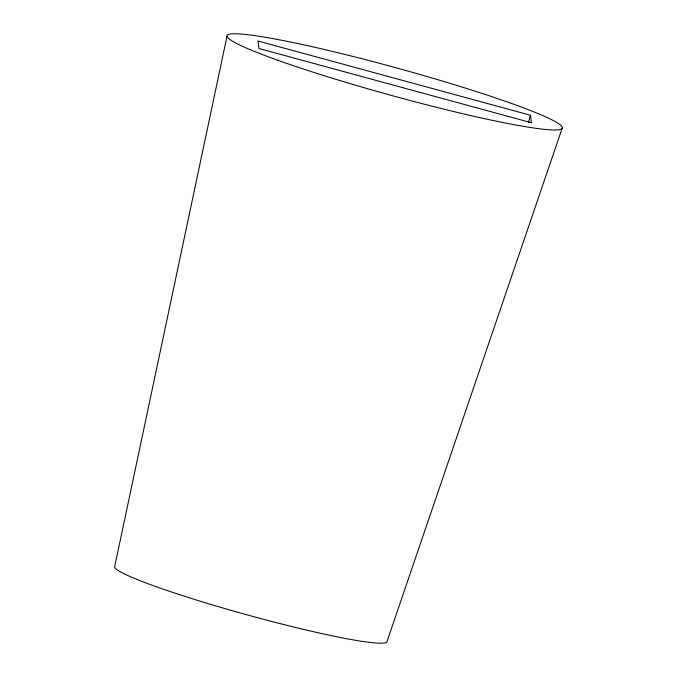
<?xml version="1.0" encoding="UTF-8"?>
<svg xmlns="http://www.w3.org/2000/svg" width="677" height="677" viewBox="0 0 677 677"><rect width="100%" height="100%" fill="white"/><g stroke="black" fill="none" stroke-linecap="round" stroke-linejoin="round"><path stroke-width="1.02" d="M227.015 36.186L114.608 567.013A141.298 11.331 15.4 0 0 252.597 616.358A141.298 11.331 15.4 0 0 387.1 641.246L562.392 127.555M528.458 122.351L530.413 115.225L257.92 40.992L258.995 48.516L531.487 122.757L530.413 115.225M277.655 60.211A173.904 13.946 15.4 0 0 557.239 129.899A173.904 13.946 15.4 0 0 349.23 55.514A173.904 13.946 15.4 0 0 277.655 60.211"/></g></svg>
